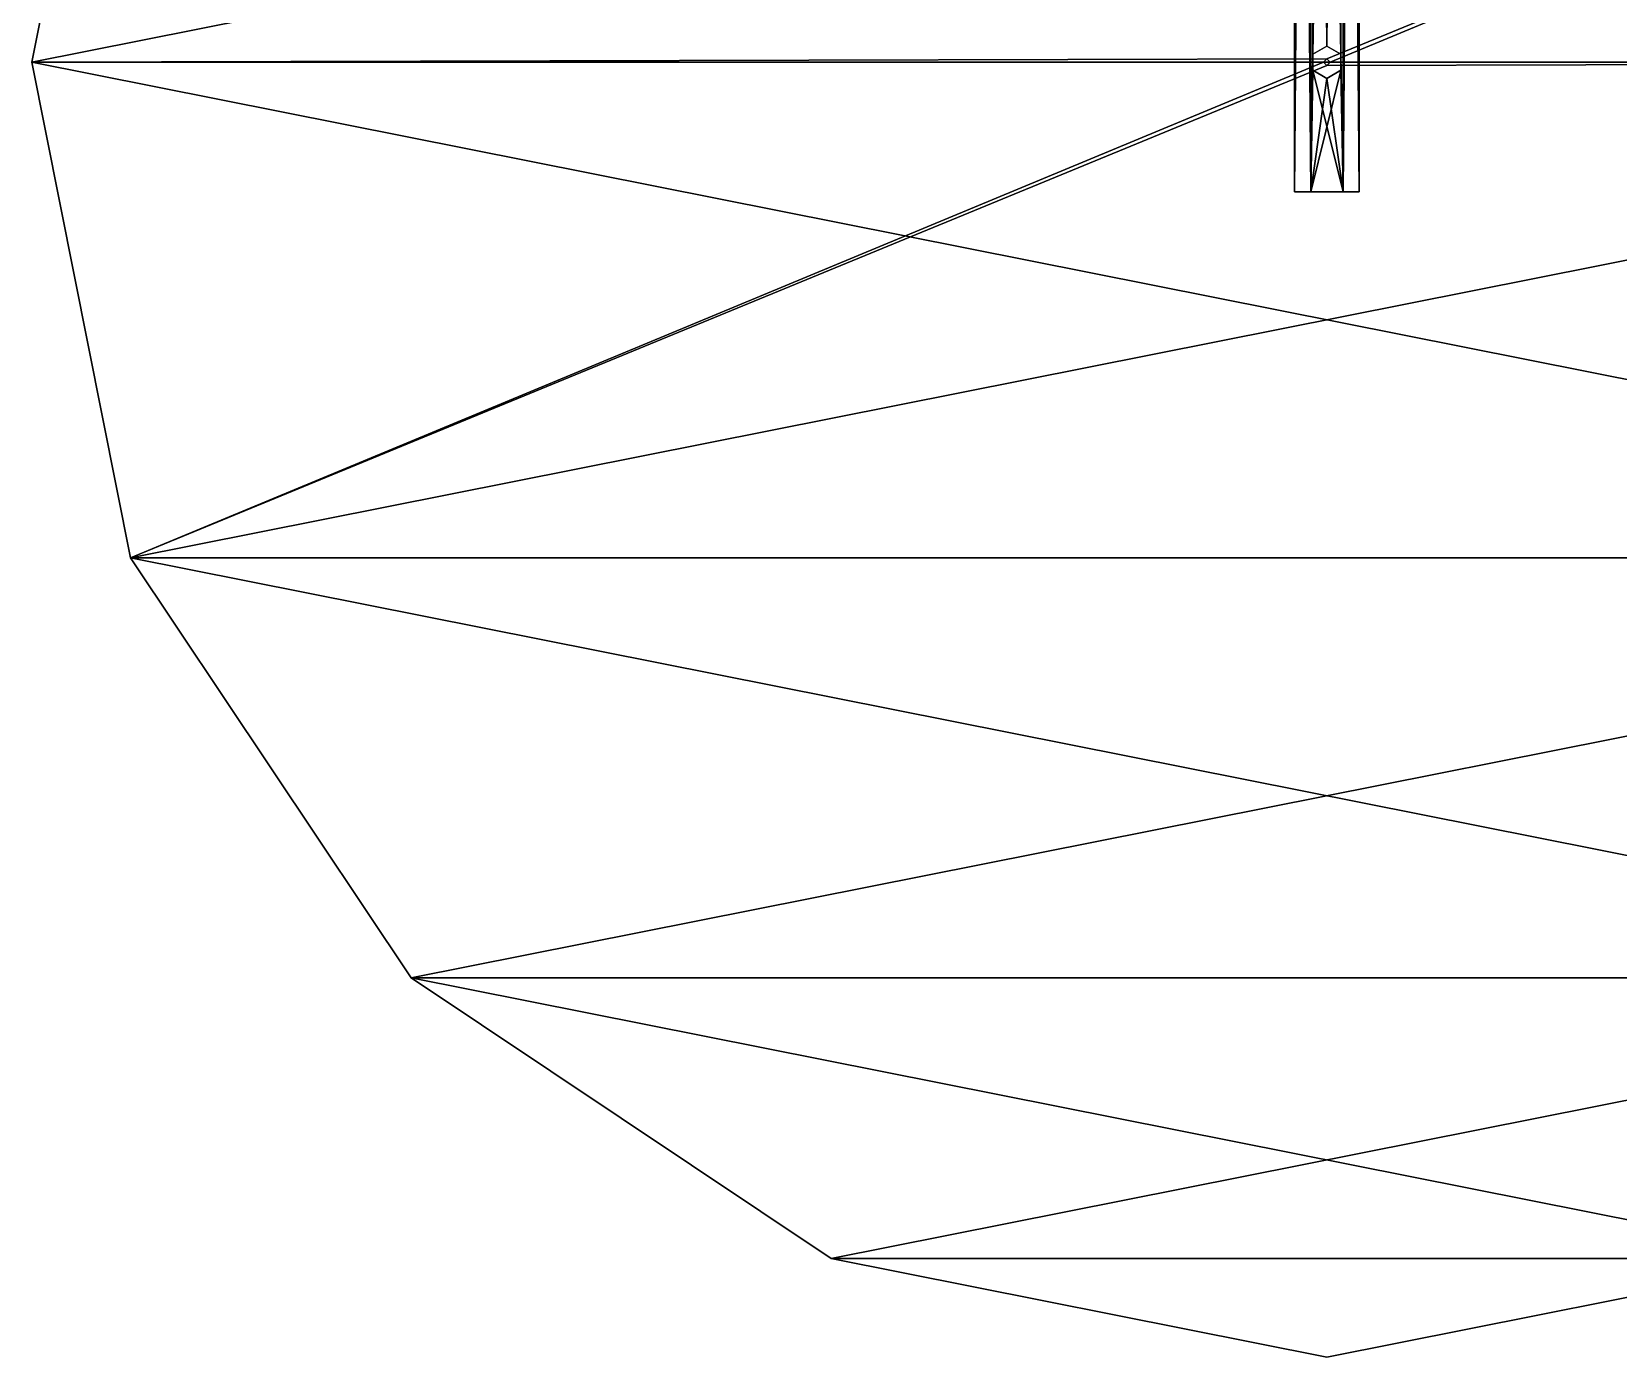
# Model space of a CAD drawing. Header units: inches. Extents: x -100 to 147, y -181 to 228.
# Drawn here: x -55.1 to 41.3, y -181.1 to -100.5 of the extents above; entities that cross this region are included whole.
import ezdxf

# ---------------------------------------------------------------- set-up
doc = ezdxf.new("R2010")
doc.units = ezdxf.units.IN
doc.header["$LTSCALE"] = 41.718519
doc.header["$MEASUREMENT"] = 0
for name, color, linetype in [('171', 7, 'CONTINUOUS'), ('172', 7, 'CONTINUOUS'), ('173', 7, 'CONTINUOUS'), ('176', 7, 'CONTINUOUS'), ('177', 7, 'CONTINUOUS'), ('217', 7, 'CONTINUOUS'), ('218', 7, 'CONTINUOUS'), ('219', 7, 'CONTINUOUS'), ('220', 7, 'CONTINUOUS'), ('221', 7, 'CONTINUOUS'), ('222', 7, 'CONTINUOUS'), ('223', 7, 'CONTINUOUS')]:
    doc.layers.add(name, color=color, linetype=linetype)

msp = doc.modelspace()

# ---------------------------------------------------------------- linework, layer by layer
at = {"layer": '171', "linetype": 'Continuous'}
for points in [[(25.591, -110.236, -49.213), (24.606, -110.236, -47.508), (21.654, -110.236, -49.213), (25.591, -110.236, -49.213)], [(25.591, -110.236, -49.213), (21.654, -110.236, -49.213), (22.638, -110.236, -50.917), (25.591, -110.236, -49.213)], [(24.606, -110.236, -47.508), (22.638, -110.236, -47.508), (21.654, -110.236, -49.213), (24.606, -110.236, -47.508)], [(25.591, -110.236, -49.213), (22.638, -110.236, -50.917), (24.606, -110.236, -50.917), (25.591, -110.236, -49.213)]]:
    msp.add_3dface(points, dxfattribs=at)
at = {"layer": '172', "linetype": 'Continuous'}
for points in [[(21.654, -110.236, -49.213), (21.654, 7.874, -49.213), (22.637, 7.874, -50.917), (21.654, -110.236, -49.213)], [(22.638, -110.236, -50.917), (21.654, -110.236, -49.213), (22.637, 7.874, -50.917), (22.638, -110.236, -50.917)], [(22.77, -101.87, -50.987), (22.767, -102.851, -50.986), (22.637, 7.874, -50.917), (22.77, -101.87, -50.987)], [(24.607, 7.874, -50.917), (22.77, -101.87, -50.987), (22.637, 7.874, -50.917), (24.607, 7.874, -50.917)], [(22.767, -102.851, -50.986), (22.638, -110.236, -50.917), (22.637, 7.874, -50.917), (22.767, -102.851, -50.986)], [(23.622, -101.378, -51.181), (22.77, -101.87, -50.987), (24.607, 7.874, -50.917), (23.622, -101.378, -51.181)], [(24.473, -101.867, -50.988), (23.622, -101.378, -51.181), (24.607, 7.874, -50.917), (24.473, -101.867, -50.988)], [(24.606, -110.236, -50.917), (24.473, -101.867, -50.988), (24.607, 7.874, -50.917), (24.606, -110.236, -50.917)], [(25.591, 7.874, -49.213), (25.591, -110.236, -49.213), (24.606, -110.236, -50.917), (25.591, 7.874, -49.213)], [(25.591, 7.874, -49.213), (24.606, -110.236, -50.917), (24.607, 7.874, -50.917), (25.591, 7.874, -49.213)], [(24.471, -102.861, -50.989), (24.473, -101.867, -50.988), (24.606, -110.236, -50.917), (24.471, -102.861, -50.989)], [(22.767, -102.851, -50.986), (23.622, -103.346, -51.181), (22.638, -110.236, -50.917), (22.767, -102.851, -50.986)], [(23.622, -103.346, -51.181), (24.471, -102.861, -50.989), (22.638, -110.236, -50.917), (23.622, -103.346, -51.181)], [(22.638, -110.236, -50.917), (24.471, -102.861, -50.989), (24.606, -110.236, -50.917), (22.638, -110.236, -50.917)]]:
    msp.add_3dface(points, dxfattribs=at)
at = {"layer": '173', "linetype": 'Continuous'}
for points in [[(21.654, -110.236, -49.213), (22.638, -110.236, -47.508), (21.654, 7.874, -49.213), (21.654, -110.236, -49.213)], [(21.654, 7.874, -49.213), (22.638, -110.236, -47.508), (22.637, 7.874, -47.508), (21.654, 7.874, -49.213)], [(23.622, -101.378, -47.244), (24.477, -101.876, -47.44), (22.637, 7.874, -47.508), (23.622, -101.378, -47.244)], [(22.766, -101.877, -47.44), (23.622, -101.378, -47.244), (22.637, 7.874, -47.508), (22.766, -101.877, -47.44)], [(22.637, 7.874, -47.508), (24.477, -101.876, -47.44), (24.607, 7.874, -47.508), (22.637, 7.874, -47.508)], [(22.638, -110.236, -47.508), (22.766, -101.877, -47.44), (22.637, 7.874, -47.508), (22.638, -110.236, -47.508)], [(24.477, -101.876, -47.44), (24.478, -102.847, -47.44), (24.607, 7.874, -47.508), (24.477, -101.876, -47.44)], [(24.478, -102.847, -47.44), (24.606, -110.236, -47.508), (24.607, 7.874, -47.508), (24.478, -102.847, -47.44)], [(24.606, -110.236, -47.508), (25.591, -110.236, -49.213), (24.607, 7.874, -47.508), (24.606, -110.236, -47.508)], [(25.591, -110.236, -49.213), (25.591, 7.874, -49.213), (24.607, 7.874, -47.508), (25.591, -110.236, -49.213)], [(22.767, -102.848, -47.439), (22.766, -101.877, -47.44), (22.638, -110.236, -47.508), (22.767, -102.848, -47.439)], [(24.606, -110.236, -47.508), (22.767, -102.848, -47.439), (22.638, -110.236, -47.508), (24.606, -110.236, -47.508)], [(23.622, -103.346, -47.244), (22.767, -102.848, -47.439), (24.606, -110.236, -47.508), (23.622, -103.346, -47.244)], [(24.478, -102.847, -47.44), (23.622, -103.346, -47.244), (24.606, -110.236, -47.508), (24.478, -102.847, -47.44)]]:
    msp.add_3dface(points, dxfattribs=at)
at = {"layer": '176', "linetype": 'Continuous'}
for points in [[(23.622, -101.378, -51.181), (23.622, -101.378, -47.244), (22.766, -101.877, -47.44), (23.622, -101.378, -51.181)], [(22.77, -101.87, -50.987), (23.622, -101.378, -51.181), (22.766, -101.877, -47.44), (22.77, -101.87, -50.987)], [(22.767, -102.848, -47.439), (22.77, -101.87, -50.987), (22.766, -101.877, -47.44), (22.767, -102.848, -47.439)], [(22.767, -102.851, -50.986), (22.77, -101.87, -50.987), (22.767, -102.848, -47.439), (22.767, -102.851, -50.986)], [(23.622, -103.346, -47.244), (22.767, -102.851, -50.986), (22.767, -102.848, -47.439), (23.622, -103.346, -47.244)], [(23.622, -103.346, -47.244), (23.622, -103.346, -51.181), (22.767, -102.851, -50.986), (23.622, -103.346, -47.244)]]:
    msp.add_3dface(points, dxfattribs=at)
at = {"layer": '177', "linetype": 'Continuous'}
for points in [[(23.622, -101.378, -51.181), (24.473, -101.867, -50.988), (23.622, -101.378, -47.244), (23.622, -101.378, -51.181)], [(23.622, -101.378, -47.244), (24.473, -101.867, -50.988), (24.477, -101.876, -47.44), (23.622, -101.378, -47.244)], [(24.473, -101.867, -50.988), (24.471, -102.861, -50.989), (24.477, -101.876, -47.44), (24.473, -101.867, -50.988)], [(24.477, -101.876, -47.44), (24.471, -102.861, -50.989), (24.478, -102.847, -47.44), (24.477, -101.876, -47.44)], [(24.471, -102.861, -50.989), (23.622, -103.346, -51.181), (24.478, -102.847, -47.44), (24.471, -102.861, -50.989)], [(24.478, -102.847, -47.44), (23.622, -103.346, -51.181), (23.622, -103.346, -47.244), (24.478, -102.847, -47.44)]]:
    msp.add_3dface(points, dxfattribs=at)
at = {"layer": '217', "color": 9, "linetype": 'Continuous', "true_color": 0xb1bdc9}
for points in [[(-49.123, -72.227, -51.181), (-55.118, -102.362, -51.181), (96.367, -72.227, -51.181), (-49.123, -72.227, -51.181)], [(96.367, -72.227, -51.181), (-55.118, -102.362, -51.181), (23.622, -102.165, -51.181), (96.367, -72.227, -51.181)], [(23.819, -102.362, -51.181), (96.367, -72.227, -51.181), (23.622, -102.165, -51.181), (23.819, -102.362, -51.181)], [(102.362, -102.362, -51.181), (96.367, -72.227, -51.181), (23.819, -102.362, -51.181), (102.362, -102.362, -51.181)], [(-55.118, -102.362, -51.181), (23.425, -102.362, -51.181), (23.622, -102.165, -51.181), (-55.118, -102.362, -51.181)], [(-55.118, -102.362, -51.181), (-49.123, -132.498, -51.181), (23.425, -102.362, -51.181), (-55.118, -102.362, -51.181)], [(96.367, -132.498, -51.181), (102.362, -102.362, -51.181), (-49.123, -132.498, -51.181), (96.367, -132.498, -51.181)], [(-49.123, -132.498, -51.181), (102.362, -102.362, -51.181), (23.622, -102.559, -51.181), (-49.123, -132.498, -51.181)], [(23.425, -102.362, -51.181), (-49.123, -132.498, -51.181), (23.622, -102.559, -51.181), (23.425, -102.362, -51.181)], [(23.622, -102.559, -51.181), (102.362, -102.362, -51.181), (23.819, -102.362, -51.181), (23.622, -102.559, -51.181)], [(-32.055, -158.039, -51.181), (96.367, -132.498, -51.181), (-49.123, -132.498, -51.181), (-32.055, -158.039, -51.181)], [(79.299, -158.039, -51.181), (96.367, -132.498, -51.181), (-32.055, -158.039, -51.181), (79.299, -158.039, -51.181)], [(-6.514, -175.107, -51.181), (79.299, -158.039, -51.181), (-32.055, -158.039, -51.181), (-6.514, -175.107, -51.181)], [(53.758, -175.107, -51.181), (79.299, -158.039, -51.181), (-6.514, -175.107, -51.181), (53.758, -175.107, -51.181)], [(23.622, -181.102, -51.181), (53.758, -175.107, -51.181), (-6.514, -175.107, -51.181), (23.622, -181.102, -51.181)]]:
    msp.add_3dface(points, dxfattribs=at)
at = {"layer": '218', "color": 9, "linetype": 'Continuous', "true_color": 0xb1bdc9}
for points in [[(102.362, -102.362, -51.575), (-55.118, -102.362, -51.575), (-49.123, -72.227, -51.575), (102.362, -102.362, -51.575)], [(96.367, -72.227, -51.575), (102.362, -102.362, -51.575), (-49.123, -72.227, -51.575), (96.367, -72.227, -51.575)], [(-49.123, -132.498, -51.575), (-55.118, -102.362, -51.575), (96.367, -132.498, -51.575), (-49.123, -132.498, -51.575)], [(96.367, -132.498, -51.575), (-55.118, -102.362, -51.575), (102.362, -102.362, -51.575), (96.367, -132.498, -51.575)], [(-32.055, -158.039, -51.575), (-49.123, -132.498, -51.575), (79.299, -158.039, -51.575), (-32.055, -158.039, -51.575)], [(79.299, -158.039, -51.575), (-49.123, -132.498, -51.575), (96.367, -132.498, -51.575), (79.299, -158.039, -51.575)], [(-6.514, -175.107, -51.575), (-32.055, -158.039, -51.575), (53.758, -175.107, -51.575), (-6.514, -175.107, -51.575)], [(53.758, -175.107, -51.575), (-32.055, -158.039, -51.575), (79.299, -158.039, -51.575), (53.758, -175.107, -51.575)], [(23.622, -181.102, -51.575), (-6.514, -175.107, -51.575), (53.758, -175.107, -51.575), (23.622, -181.102, -51.575)]]:
    msp.add_3dface(points, dxfattribs=at)
at = {"layer": '219', "color": 9, "linetype": 'Continuous', "true_color": 0xb1bdc9}
for points in [[(-55.118, -102.362, -51.181), (-49.123, -72.227, -51.181), (-55.118, -102.362, -51.575), (-55.118, -102.362, -51.181)], [(-55.118, -102.362, -51.575), (-49.123, -72.227, -51.181), (-49.123, -72.227, -51.575), (-55.118, -102.362, -51.575)]]:
    msp.add_3dface(points, dxfattribs=at)
at = {"layer": '220', "color": 9, "linetype": 'Continuous', "true_color": 0xb1bdc9}
for points in [[(-49.123, -132.498, -51.181), (-55.118, -102.362, -51.181), (-49.123, -132.498, -51.575), (-49.123, -132.498, -51.181)], [(-55.118, -102.362, -51.181), (-55.118, -102.362, -51.575), (-49.123, -132.498, -51.575), (-55.118, -102.362, -51.181)], [(-32.055, -158.039, -51.181), (-49.123, -132.498, -51.181), (-32.055, -158.039, -51.575), (-32.055, -158.039, -51.181)], [(-49.123, -132.498, -51.181), (-49.123, -132.498, -51.575), (-32.055, -158.039, -51.575), (-49.123, -132.498, -51.181)], [(-6.514, -175.107, -51.181), (-32.055, -158.039, -51.181), (-6.514, -175.107, -51.575), (-6.514, -175.107, -51.181)], [(-32.055, -158.039, -51.181), (-32.055, -158.039, -51.575), (-6.514, -175.107, -51.575), (-32.055, -158.039, -51.181)], [(23.622, -181.102, -51.181), (-6.514, -175.107, -51.181), (23.622, -181.102, -51.575), (23.622, -181.102, -51.181)], [(-6.514, -175.107, -51.181), (-6.514, -175.107, -51.575), (23.622, -181.102, -51.575), (-6.514, -175.107, -51.181)], [(53.758, -175.107, -51.181), (23.622, -181.102, -51.181), (53.758, -175.107, -51.575), (53.758, -175.107, -51.181)], [(23.622, -181.102, -51.181), (23.622, -181.102, -51.575), (53.758, -175.107, -51.575), (23.622, -181.102, -51.181)]]:
    msp.add_3dface(points, dxfattribs=at)
at = {"layer": '221', "color": 9, "linetype": 'Continuous', "true_color": 0xb1bdc9}
for points in [[(23.622, -102.166, -50.591), (23.425, -102.362, -50.591), (23.819, -102.362, -50.591), (23.622, -102.166, -50.591)], [(23.819, -102.362, -50.591), (23.425, -102.362, -50.591), (23.622, -102.558, -50.591), (23.819, -102.362, -50.591)]]:
    msp.add_3dface(points, dxfattribs=at)
at = {"layer": '222', "color": 9, "linetype": 'Continuous', "true_color": 0xb1bdc9}
for points in [[(23.622, -102.165, -51.181), (23.425, -102.362, -51.181), (23.622, -102.166, -50.591), (23.622, -102.165, -51.181)], [(23.425, -102.362, -51.181), (23.425, -102.362, -50.591), (23.622, -102.166, -50.591), (23.425, -102.362, -51.181)], [(23.819, -102.362, -51.181), (23.622, -102.165, -51.181), (23.819, -102.362, -50.591), (23.819, -102.362, -51.181)], [(23.622, -102.165, -51.181), (23.622, -102.166, -50.591), (23.819, -102.362, -50.591), (23.622, -102.165, -51.181)]]:
    msp.add_3dface(points, dxfattribs=at)
at = {"layer": '223', "color": 9, "linetype": 'Continuous', "true_color": 0xb1bdc9}
for points in [[(23.425, -102.362, -51.181), (23.622, -102.559, -51.181), (23.425, -102.362, -50.591), (23.425, -102.362, -51.181)], [(23.425, -102.362, -50.591), (23.622, -102.559, -51.181), (23.622, -102.558, -50.591), (23.425, -102.362, -50.591)], [(23.622, -102.559, -51.181), (23.819, -102.362, -51.181), (23.622, -102.558, -50.591), (23.622, -102.559, -51.181)], [(23.819, -102.362, -51.181), (23.819, -102.362, -50.591), (23.622, -102.558, -50.591), (23.819, -102.362, -51.181)]]:
    msp.add_3dface(points, dxfattribs=at)

doc.saveas('drawing.dxf')
